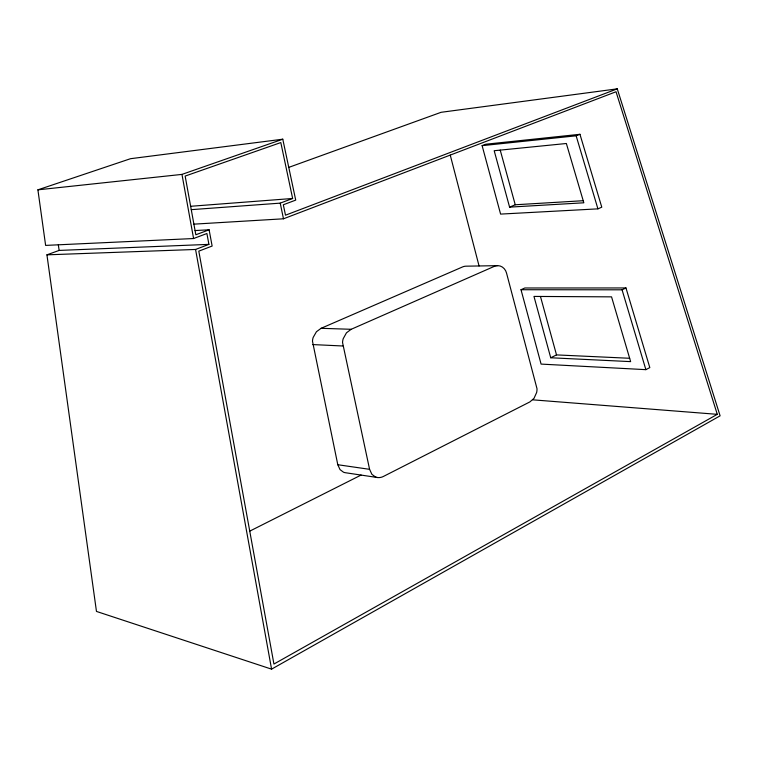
<?xml version="1.0" encoding="UTF-8"?>
<svg xmlns="http://www.w3.org/2000/svg" width="758" height="758" viewBox="0 0 758 758"><rect width="100%" height="100%" fill="white"/><g stroke="black" fill="none" stroke-linecap="round" stroke-linejoin="round"><path stroke-width="1.14" d="M193.896 224.15L283.483 218.797L616.036 91.756L717.286 414.332L273.932 664.046L198.804 251.144L212.136 246.047L209.113 229.797L195.062 230.555M617.268 88.847L285.501 215.196L283.321 204.774L295.715 200.112L282.781 139.197L130.547 158.697L37.9 189.832L45.622 245.403L193.584 238.533L206.906 233.521L208.914 244.37L59.133 250.424L46.93 254.84L96.465 611.422L271.572 669.153L720.1 415.829L617.268 88.847L441.109 112.298L288.77 167.385M645.873 369.658L649.814 367.602L625.966 287.955L524.83 287.993L521.011 289.727L541.089 364.096L645.873 369.658L622.062 289.812L521.011 289.727M249.752 531.14L361.083 475.067M497.608 265.651A7.722 6.481 -10.7 0 0 494.093 266.456L351.181 329.294L346.463 332.819L343.213 338.684A19.054 16.316 -19.4 0 0 342.55 342.521L369.582 469.325L371.903 474.319L375.418 476.962A8.736 7.864 -21.4 0 0 377.437 477.521A9.428 8.49 -21.4 0 0 383.539 476.384L529.88 401.911L534.02 398.32L536.645 392.483A20.011 17.614 -8.6 0 0 537.005 388.712L506.543 273.098C505.577 269.043 501.919 265.508 497.608 265.66L465.99 266.181A7.713 6.471 -12.5 0 0 462.513 266.958L321.098 328.309L316.427 331.739L313.168 337.452A18.344 15.634 -21.2 0 0 312.486 341.195L337.793 464.73L340.029 469.6L343.459 472.177A8.726 7.807 -23.9 0 0 345.44 472.727L377.437 477.521M550.725 357.767L630.637 361.623L611.554 296.861L533.973 296.425L550.725 357.767L556.514 354.905L629.652 358.278M622.062 289.812L625.966 287.955M597.92 208.857L601.776 207.18L579.955 134.299L485.84 144.219L482.116 145.65L500.593 214.097L597.92 208.857L576.137 135.805L482.116 145.65M509.594 207.133L583.831 202.793L566.359 143.499L494.188 150.719L509.594 207.133L515.25 204.774L583.215 200.709M576.137 135.805L579.955 134.299M46.93 254.84L195.564 249.458L208.914 244.37M209.113 229.797L195.829 234.781L185.151 176.074L280.811 142.57L292.635 198.473L280.223 203.135L191.262 209.663M37.9 189.832L181.967 174.397L282.781 139.197M190.646 206.29L292.635 198.473M321.098 328.309L351.181 329.294M312.732 344.577L342.843 345.989M532.732 399.826L717.286 414.332M337.793 464.73L369.582 469.325M500.223 150.112L515.25 204.774M540.454 296.463L556.514 354.905M450.243 155.096L479.065 265.963M280.223 203.135L283.483 218.797M181.967 174.397L193.584 238.533M195.564 249.458L271.572 669.153M58.328 244.815L59.133 250.424"/></g></svg>
